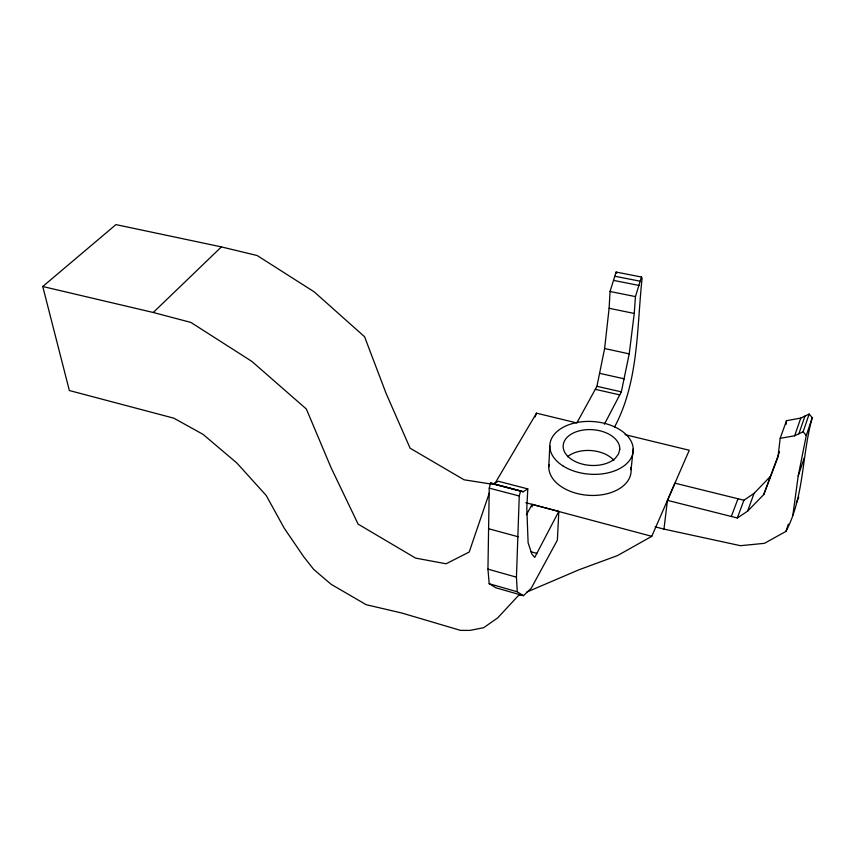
<?xml version="1.0" encoding="UTF-8"?>
<svg xmlns="http://www.w3.org/2000/svg" width="855" height="855" viewBox="0 0 855 855"><rect width="100%" height="100%" fill="white"/><g stroke="black" fill="none" stroke-linecap="round" stroke-linejoin="round"><path stroke-width="1.28" d="M558.817 511.376L557.385 540.093L531.19 588.304L523.431 595.7L495.879 587.78L489.178 583.719L487.949 569.12L489.242 488.141L490.631 482.957L523.164 491.764L527.781 488.9L526.798 508.223L528.123 542.914L531.97 554.232L534.738 557.396L558.817 511.376L532.141 504.375L526.456 514.731M523.431 595.7L517.286 591.788L516.441 577.189L519.263 495.975L520.674 490.759M532.056 506.983L532.141 504.375M548.782 466.734L549.808 445.818M494.735 483.823L536.491 413.157L576.836 422.958L596.94 386.321L604.613 348.53L609.113 308.281L610.053 291.48L616.102 272.05L641.453 277.031L642.105 278.11C636.729 328.202 638.899 381.319 614.531 427.105M604.399 424.23L621.339 391.857L629.227 353.874L634.239 313.454L635.457 296.599L641.453 277.031M631.086 469.684L633.245 448.683M780.177 438.326L777.986 457.072L763.75 494.564L747.591 511.162L737.331 517.991L667.445 500.357L663.961 529.106L740.494 545.693L764.445 543.331L785.969 531.393C804.459 496.189 801.691 455.277 812.25 417.689L809.161 414.055L800.782 418.074L786.504 420.692L780.177 438.326L794.648 435.783L803.134 431.796L809.161 414.055M786.055 424.422L786.504 420.692M792.852 515.298L798.196 476.064L806.276 435.484L812.25 417.689M785.969 531.393L788.342 524.136M798.196 476.064L804.149 458.088M489.338 492.95L469.203 552.052L446.075 563.776L415.594 558.101L358.127 524.136L331.056 467.653L306.346 409.011L251.851 361.398L190.879 322.421L153.248 312.492L42.75 286.51L69.362 390.532L173.832 418.18L203.041 434.361L236.921 463.068L266.247 495.526L284.223 528.208L303.664 556.669L313.657 569.355L331.088 584.275L366.186 604.699L402.074 613.088L460.514 630.381L469.983 630.392L483.684 627.698L497.728 617.844L518.301 595.711L520.738 594.674M798.88 433.795L804.961 416.064M794.648 435.783L800.782 418.074M535.155 416.909L536.491 413.157M763.75 494.564L779.546 451.803M747.591 511.162L754.067 493.367L770.088 476.727M737.331 517.991L743.914 500.228L754.067 493.367M731.324 516.473L737.983 498.764M796.294 502.9L798.741 497.161M667.434 500.485L674.937 483.171L743.914 500.228M526.808 592.077L579.017 569.761L617.492 555.59L651.777 536.32L689.269 450.254L625.058 434.661M153.248 312.492L221.413 246.903L257.173 255.538L314.138 291.812L364.561 336.731L386.129 393.482L410.122 448.234L464.094 479.805L493.1 484.347L495.344 483.107M42.75 286.51L115.938 224.609L221.413 246.903M490.631 482.957L493.346 484.016L498.251 481.258L527.781 488.9M614.98 276.251L640.331 281.252M613.858 280.451L639.198 285.474M610.053 291.48L635.457 296.599M609.113 308.281L634.239 313.454M604.613 348.53L629.227 353.874M599.9 373.389L624.353 378.851M596.94 386.321L621.339 391.857M595.294 389.314L619.747 394.892M491.988 483.492L521.924 491.262M493.346 484.016L523.164 491.764M655.08 526.808L663.961 529.106M489.242 488.141L519.263 495.975M525.846 502.697L651.777 536.32M489.028 528.839L518.248 536.79M530.602 551.657L536.844 553.367M487.949 569.12L516.441 577.189M489.178 583.719L517.286 591.788M803.134 431.796L806.276 435.484M616.102 272.05L616.818 273.14M630.798 467.364A41.232 26.516 4.3 0 1 590.474 495.419A41.232 26.516 4.3 0 1 548.974 464.447M567.474 456.752A27.98 17.987 4.3 0 1 613.869 460.321M619.768 449.388L618.528 453.973L615.418 458.13A28.354 17.891 4.1 0 1 569.109 457.564A28.354 17.891 4.1 0 1 582.768 430.108A28.354 17.891 4.1 0 1 619.768 449.388M563.114 466.007A41.799 26.377 4.1 0 0 632.208 455.544A41.799 26.377 4.1 0 0 579.295 422.103A41.799 26.377 4.1 0 0 563.114 466.007"/></g></svg>
